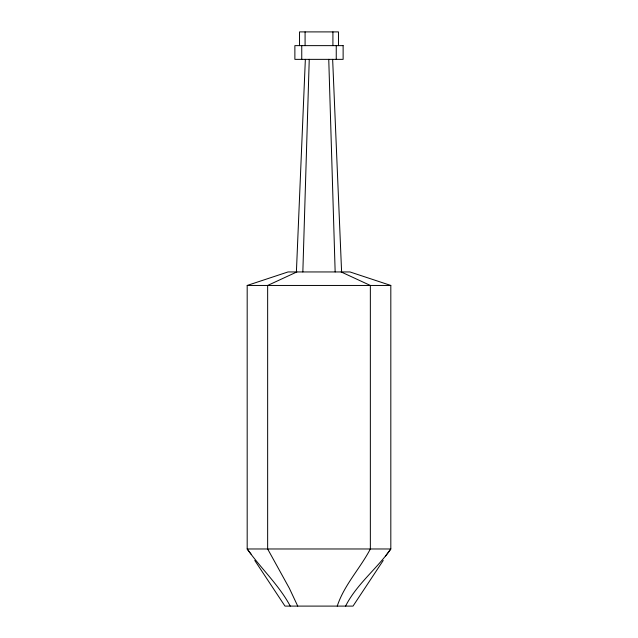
<?xml version="1.0" encoding="UTF-8"?>
<svg xmlns="http://www.w3.org/2000/svg" width="638" height="638" viewBox="0 0 638 638"><rect width="100%" height="100%" fill="white"/><g stroke="black" fill="none" stroke-linecap="round" stroke-linejoin="round"><path stroke-width="0.96" d="M302.843 271.947L309.247 59.35M296.399 271.947L305.355 59.35M337.239 606.1C344.193 584.918 360.151 568.49 370.351 548.975L370.351 285.457L341.139 271.947M345.581 606.1C356.658 584.169 376.867 568.897 390.815 548.975L390.815 285.457L349.967 271.947L288.033 271.947L247.185 285.457L247.185 548.975C260.918 568.482 278.918 584.926 290.258 606.1M383.223 560.459L353.013 606.1L284.987 606.1L254.777 560.459M385.504 556.113L390.815 548.975L247.185 548.975L251.053 554.095M296.861 271.947L267.649 285.457L267.649 548.975L289.341 588.268L297.739 606.1M247.185 285.457L390.815 285.457M332.645 59.35L341.601 271.947M328.753 59.35L335.157 271.947M338.467 45.633L338.467 31.9L299.533 31.9L299.533 45.633M336.25 45.633L336.25 59.358M332.916 31.9L332.916 45.633M305.084 31.9L305.084 45.633M301.75 45.633L301.75 59.358M343.124 45.633L294.876 45.633L294.876 59.358L343.124 59.358L343.124 45.633"/></g></svg>
